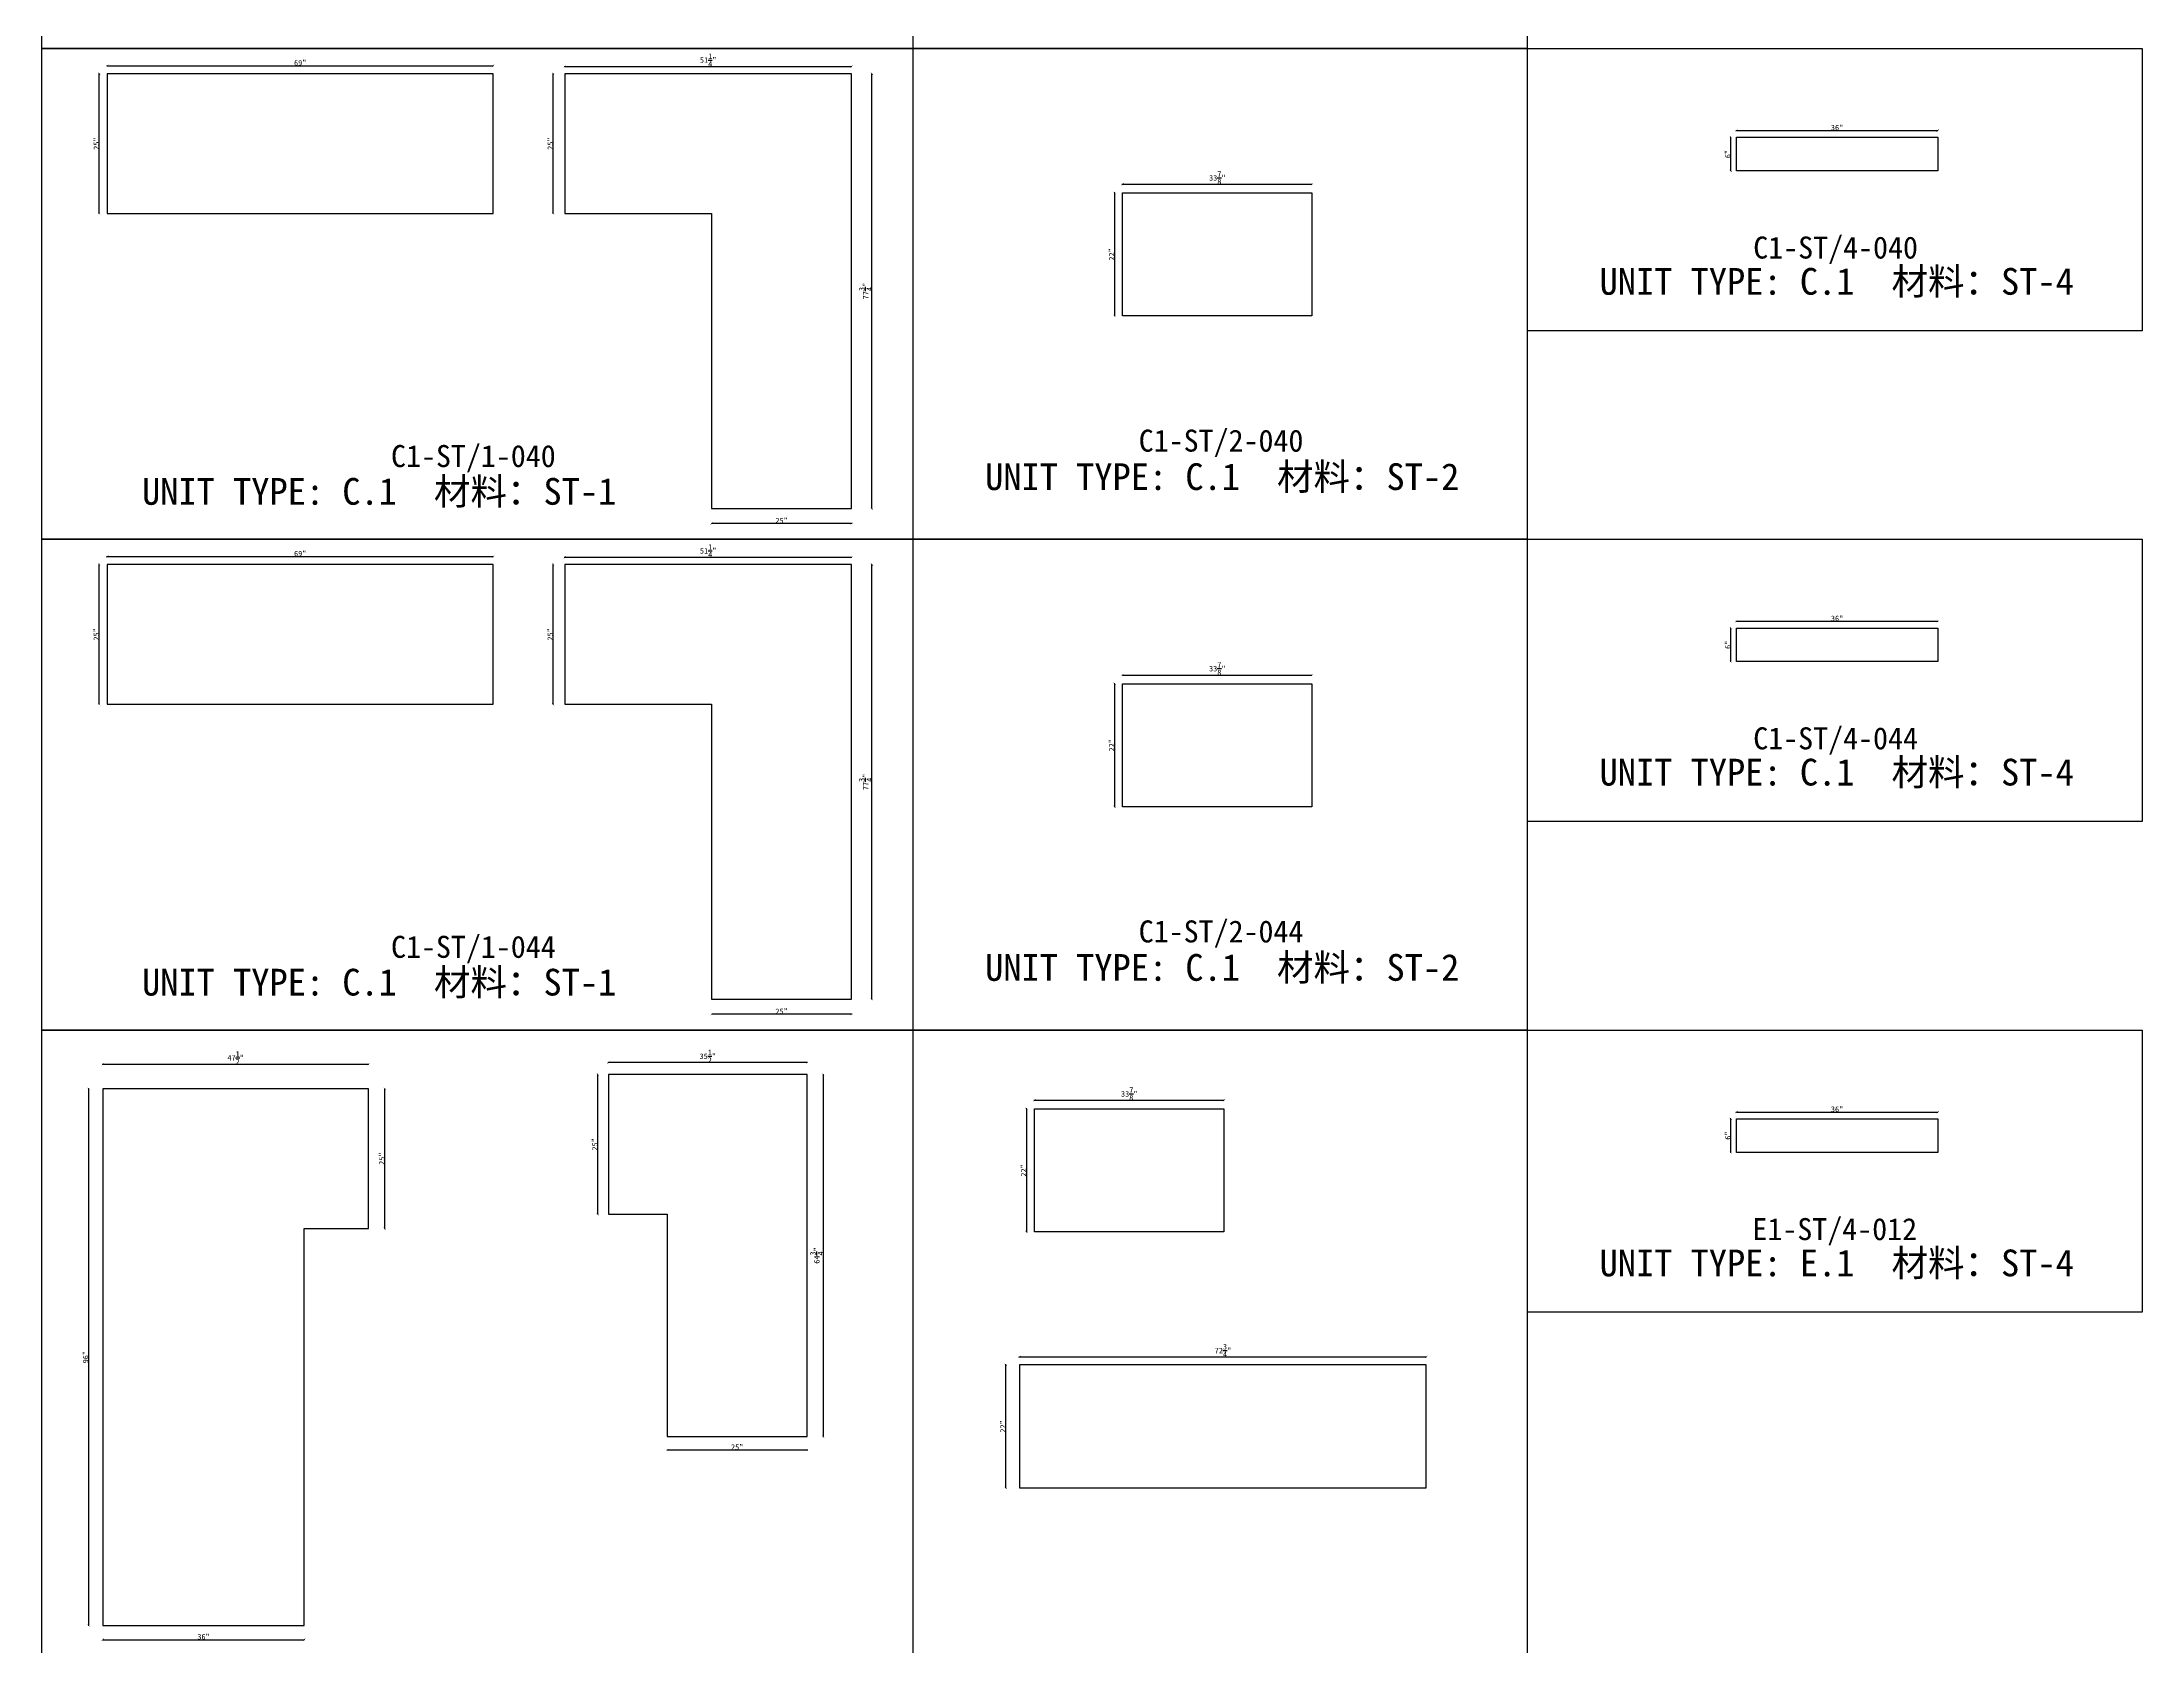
# Model space of a CAD drawing. Header units: millimetres. Extents: x -46966 to 138077, y -48408 to 2116.
# Drawn here: x 102126 to 111667, y -27261 to -19970 of the extents above; entities that cross this region are included whole.
import ezdxf
from ezdxf.enums import TextEntityAlignment as Align

# ---------------------------------------------------------------- set-up
doc = ezdxf.new("R2010")
doc.units = ezdxf.units.MM
doc.layers.add('PART_NUMBER', color=3, linetype='Continuous')
doc.styles.add('样式 1', font='')
doc.styles.get('样式 1').set_extended_font_data('NSimSun')
doc.dimstyles.new('副本 ISO-25', dxfattribs={"dimtxt": 25, "dimasz": 10, "dimexe": 1.5, "dimexo": 0.5, "dimtad": 1, "dimlfac": 0.03937, "dimlunit": 5, "dimtxsty": '样式 1', "dimblk": 'ARCHTICK', "dimcen": 2.5, "dimclrd": 256, "dimclrt": 1, "dimazin": 3, "dimtfac": 1, "dimtmove": 0, "dimatfit": 3, "dimfxlon": 1})

# ---------------------------------------------------------------- blocks, each defined once
blk = doc.blocks.new('_ArchTick')
at = {"color": 0, "linetype": 'ByBlock', "const_width": 0.15}
blk.add_lwpolyline([(-0.5, -0.5), (0.5, 0.5)], dxfattribs=at)
blk = doc.blocks.new('*D1609')
at = {"color": 0, "lineweight": -2, "transparency": 16777216}
for p, q in [((102386.8, -20114.4), (102384.3, -20114.4)), ((102386.8, -20749.4), (102384.3, -20749.4))]:
    blk.add_line(p, q, dxfattribs=at)
at = {"lineweight": -2, "transparency": 16777216}
blk.add_line((102385.8, -20749.4), (102385.8, -20114.4), dxfattribs=at)
at = {"layer": 'Defpoints', "color": 0, "transparency": 16777216}
for p in [(102385.8, -20114.4), (102422.7, -20114.4), (102422.7, -20749.4)]:
    blk.add_point(p, dxfattribs=at)
at = {"lineweight": -2, "transparency": 16777216, "xscale": 10, "yscale": 10, "zscale": 10}
for p, rotation in [((102385.8, -20114.4), 90), ((102385.8, -20749.4), 270)]:
    blk.add_blockref('_ArchTick', p, dxfattribs=dict(at, rotation=rotation))
at = {"color": 1, "transparency": 16777216, "insert": (102372.7, -20431.9), "char_height": 25, "attachment_point": 5, "rotation": 90, "style": '样式 1'}
blk.add_mtext('\\A1;25"', dxfattribs=at)
blk = doc.blocks.new('*D1610')
at = {"color": 0, "lineweight": -2, "transparency": 16777216}
for p, q in [((102422.7, -20079), (102422.7, -20076.5)), ((104175.3, -20079), (104175.3, -20076.5))]:
    blk.add_line(p, q, dxfattribs=at)
at = {"lineweight": -2, "transparency": 16777216}
blk.add_line((102422.7, -20078), (104175.3, -20078), dxfattribs=at)
at = {"layer": 'Defpoints', "color": 0, "transparency": 16777216}
for p in [(102422.7, -20114.4), (104175.3, -20078), (104175.3, -20114.4)]:
    blk.add_point(p, dxfattribs=at)
at = {"lineweight": -2, "transparency": 16777216, "xscale": 10, "yscale": 10, "zscale": 10, "rotation": 180}
blk.add_blockref('_ArchTick', (102422.7, -20078), dxfattribs=at)
at = {"lineweight": -2, "transparency": 16777216, "xscale": 10, "yscale": 10, "zscale": 10}
blk.add_blockref('_ArchTick', (104175.3, -20078), dxfattribs=at)
at = {"color": 1, "transparency": 16777216, "insert": (103299, -20064.9), "char_height": 25, "attachment_point": 5, "style": '样式 1'}
blk.add_mtext('\\A1;69"', dxfattribs=at)
blk = doc.blocks.new('*D1611')
at = {"color": 0, "lineweight": -2, "transparency": 16777216}
for p, q in [((104501.6, -20082.2), (104501.6, -20079.7)), ((105803.4, -20082.2), (105803.4, -20079.7))]:
    blk.add_line(p, q, dxfattribs=at)
at = {"lineweight": -2, "transparency": 16777216}
blk.add_line((104501.6, -20081.2), (105803.4, -20081.2), dxfattribs=at)
at = {"layer": 'Defpoints', "color": 0, "transparency": 16777216}
for p in [(104501.6, -20114.4), (105803.4, -20081.2), (105803.4, -20114.4)]:
    blk.add_point(p, dxfattribs=at)
at = {"lineweight": -2, "transparency": 16777216, "xscale": 10, "yscale": 10, "zscale": 10, "rotation": 180}
blk.add_blockref('_ArchTick', (104501.6, -20081.2), dxfattribs=at)
at = {"lineweight": -2, "transparency": 16777216, "xscale": 10, "yscale": 10, "zscale": 10}
blk.add_blockref('_ArchTick', (105803.4, -20081.2), dxfattribs=at)
at = {"color": 1, "transparency": 16777216, "insert": (105152.5, -20052.2), "char_height": 25, "attachment_point": 5, "style": '样式 1'}
blk.add_mtext('\\A1;51{\\H1x;\\S1/4;}"', dxfattribs=at)
blk = doc.blocks.new('*D1612')
at = {"color": 0, "lineweight": -2, "transparency": 16777216}
for p, q in [((104449.2, -20114.4), (104446.7, -20114.4)), ((104449.2, -20749.4), (104446.7, -20749.4))]:
    blk.add_line(p, q, dxfattribs=at)
at = {"lineweight": -2, "transparency": 16777216}
blk.add_line((104448.2, -20749.4), (104448.2, -20114.4), dxfattribs=at)
at = {"layer": 'Defpoints', "color": 0, "transparency": 16777216}
for p in [(104448.2, -20114.4), (104501.6, -20114.4), (104501.6, -20749.4)]:
    blk.add_point(p, dxfattribs=at)
at = {"lineweight": -2, "transparency": 16777216, "xscale": 10, "yscale": 10, "zscale": 10}
for p, rotation in [((104448.2, -20114.4), 90), ((104448.2, -20749.4), 270)]:
    blk.add_blockref('_ArchTick', p, dxfattribs=dict(at, rotation=rotation))
at = {"color": 1, "transparency": 16777216, "insert": (104435, -20431.9), "char_height": 25, "attachment_point": 5, "rotation": 90, "style": '样式 1'}
blk.add_mtext('\\A1;25"', dxfattribs=at)
blk = doc.blocks.new('*D1613')
at = {"color": 0, "lineweight": -2, "transparency": 16777216}
for p, q in [((105168.4, -22156.6), (105168.4, -22159.1)), ((105803.4, -22156.6), (105803.4, -22159.1))]:
    blk.add_line(p, q, dxfattribs=at)
at = {"lineweight": -2, "transparency": 16777216}
blk.add_line((105803.4, -22157.6), (105168.4, -22157.6), dxfattribs=at)
at = {"layer": 'Defpoints', "color": 0, "transparency": 16777216}
for p in [(105168.4, -22089.2), (105803.4, -22089.2), (105168.4, -22157.6)]:
    blk.add_point(p, dxfattribs=at)
at = {"lineweight": -2, "transparency": 16777216, "xscale": 10, "yscale": 10, "zscale": 10, "rotation": 180}
blk.add_blockref('_ArchTick', (105168.4, -22157.6), dxfattribs=at)
at = {"lineweight": -2, "transparency": 16777216, "xscale": 10, "yscale": 10, "zscale": 10}
blk.add_blockref('_ArchTick', (105803.4, -22157.6), dxfattribs=at)
at = {"color": 1, "transparency": 16777216, "insert": (105485.9, -22144.5), "char_height": 25, "attachment_point": 5, "style": '样式 1'}
blk.add_mtext('\\A1;25"', dxfattribs=at)
blk = doc.blocks.new('*D1614')
at = {"color": 0, "lineweight": -2, "transparency": 16777216}
for p, q in [((105895.6, -20114.4), (105898.1, -20114.4)), ((105895.6, -22089.2), (105898.1, -22089.2))]:
    blk.add_line(p, q, dxfattribs=at)
at = {"lineweight": -2, "transparency": 16777216}
blk.add_line((105896.6, -22089.2), (105896.6, -20114.4), dxfattribs=at)
at = {"layer": 'Defpoints', "color": 0, "transparency": 16777216}
for p in [(105803.4, -20114.4), (105896.6, -20114.4), (105803.4, -22089.2)]:
    blk.add_point(p, dxfattribs=at)
at = {"lineweight": -2, "transparency": 16777216, "xscale": 10, "yscale": 10, "zscale": 10}
for p, rotation in [((105896.6, -20114.4), 90), ((105896.6, -22089.2), 270)]:
    blk.add_blockref('_ArchTick', p, dxfattribs=dict(at, rotation=rotation))
at = {"color": 1, "transparency": 16777216, "insert": (105867.5, -21101.8), "char_height": 25, "attachment_point": 5, "rotation": 90, "style": '样式 1'}
blk.add_mtext('\\A1;77{\\H1x;\\S3/4;}"', dxfattribs=at)
blk = doc.blocks.new('*D1615')
at = {"color": 0, "lineweight": -2, "transparency": 16777216}
for p, q in [((107035.3, -20617.5), (107035.3, -20615)), ((107895.7, -20617.5), (107895.7, -20615))]:
    blk.add_line(p, q, dxfattribs=at)
at = {"lineweight": -2, "transparency": 16777216}
blk.add_line((107035.3, -20616.5), (107895.7, -20616.5), dxfattribs=at)
at = {"layer": 'Defpoints', "color": 0, "transparency": 16777216}
for p in [(107035.3, -20655.9), (107895.7, -20616.5), (107895.7, -20655.9)]:
    blk.add_point(p, dxfattribs=at)
at = {"lineweight": -2, "transparency": 16777216, "xscale": 10, "yscale": 10, "zscale": 10, "rotation": 180}
blk.add_blockref('_ArchTick', (107035.3, -20616.5), dxfattribs=at)
at = {"lineweight": -2, "transparency": 16777216, "xscale": 10, "yscale": 10, "zscale": 10}
blk.add_blockref('_ArchTick', (107895.7, -20616.5), dxfattribs=at)
at = {"color": 1, "transparency": 16777216, "insert": (107465.5, -20587.4), "char_height": 25, "attachment_point": 5, "style": '样式 1'}
blk.add_mtext('\\A1;33{\\H1x;\\S7/8;}"', dxfattribs=at)
blk = doc.blocks.new('*D1616')
at = {"color": 0, "lineweight": -2, "transparency": 16777216}
for p, q in [((106999.6, -20655.9), (106997.1, -20655.9)), ((106999.6, -21214.7), (106997.1, -21214.7))]:
    blk.add_line(p, q, dxfattribs=at)
at = {"lineweight": -2, "transparency": 16777216}
blk.add_line((106998.6, -20655.9), (106998.6, -21214.7), dxfattribs=at)
at = {"layer": 'Defpoints', "color": 0, "transparency": 16777216}
for p in [(107035.3, -20655.9), (106998.6, -21214.7), (107035.3, -21214.7)]:
    blk.add_point(p, dxfattribs=at)
at = {"lineweight": -2, "transparency": 16777216, "xscale": 10, "yscale": 10, "zscale": 10}
for p, rotation in [((106998.6, -20655.9), 90), ((106998.6, -21214.7), 270)]:
    blk.add_blockref('_ArchTick', p, dxfattribs=dict(at, rotation=rotation))
at = {"color": 1, "transparency": 16777216, "insert": (106985.5, -20935.3), "char_height": 25, "attachment_point": 5, "rotation": 90, "style": '样式 1'}
blk.add_mtext('\\A1;22"', dxfattribs=at)
blk = doc.blocks.new('*D1617')
at = {"color": 0, "lineweight": -2, "transparency": 16777216}
for p, q in [((109824, -20373.4), (109824, -20370.9)), ((110738.4, -20373.4), (110738.4, -20370.9))]:
    blk.add_line(p, q, dxfattribs=at)
at = {"lineweight": -2, "transparency": 16777216}
blk.add_line((109824, -20372.4), (110738.4, -20372.4), dxfattribs=at)
at = {"layer": 'Defpoints', "color": 0, "transparency": 16777216}
for p in [(109824, -20403.2), (110738.4, -20372.4), (110738.4, -20403.2)]:
    blk.add_point(p, dxfattribs=at)
at = {"lineweight": -2, "transparency": 16777216, "xscale": 10, "yscale": 10, "zscale": 10, "rotation": 180}
blk.add_blockref('_ArchTick', (109824, -20372.4), dxfattribs=at)
at = {"lineweight": -2, "transparency": 16777216, "xscale": 10, "yscale": 10, "zscale": 10}
blk.add_blockref('_ArchTick', (110738.4, -20372.4), dxfattribs=at)
at = {"color": 1, "transparency": 16777216, "insert": (110281.2, -20359.2), "char_height": 25, "attachment_point": 5, "style": '样式 1'}
blk.add_mtext('\\A1;36"', dxfattribs=at)
blk = doc.blocks.new('*D1618')
at = {"color": 0, "lineweight": -2, "transparency": 16777216}
for p, q in [((109799.2, -20403.2), (109796.7, -20403.2)), ((109799.2, -20555.6), (109796.7, -20555.6))]:
    blk.add_line(p, q, dxfattribs=at)
at = {"lineweight": -2, "transparency": 16777216}
blk.add_line((109798.2, -20555.6), (109798.2, -20403.2), dxfattribs=at)
at = {"layer": 'Defpoints', "color": 0, "transparency": 16777216}
for p in [(109798.2, -20403.2), (109824, -20403.2), (109824, -20555.6)]:
    blk.add_point(p, dxfattribs=at)
at = {"lineweight": -2, "transparency": 16777216, "xscale": 10, "yscale": 10, "zscale": 10}
for p, rotation in [((109798.2, -20403.2), 90), ((109798.2, -20555.6), 270)]:
    blk.add_blockref('_ArchTick', p, dxfattribs=dict(at, rotation=rotation))
at = {"color": 1, "transparency": 16777216, "insert": (109785.1, -20479.4), "char_height": 25, "attachment_point": 5, "rotation": 90, "style": '样式 1'}
blk.add_mtext('\\A1;6"', dxfattribs=at)
blk = doc.blocks.new('*D1665')
at = {"color": 0, "lineweight": -2, "transparency": 16777216}
for p, q in [((102386.8, -22343.9), (102384.3, -22343.9)), ((102386.8, -22978.9), (102384.3, -22978.9))]:
    blk.add_line(p, q, dxfattribs=at)
at = {"lineweight": -2, "transparency": 16777216}
blk.add_line((102385.8, -22978.9), (102385.8, -22343.9), dxfattribs=at)
at = {"layer": 'Defpoints', "color": 0, "transparency": 16777216}
for p in [(102385.8, -22343.9), (102422.7, -22343.9), (102422.7, -22978.9)]:
    blk.add_point(p, dxfattribs=at)
at = {"lineweight": -2, "transparency": 16777216, "xscale": 10, "yscale": 10, "zscale": 10}
for p, rotation in [((102385.8, -22343.9), 90), ((102385.8, -22978.9), 270)]:
    blk.add_blockref('_ArchTick', p, dxfattribs=dict(at, rotation=rotation))
at = {"color": 1, "transparency": 16777216, "insert": (102372.7, -22661.4), "char_height": 25, "attachment_point": 5, "rotation": 90, "style": '样式 1'}
blk.add_mtext('\\A1;25"', dxfattribs=at)
blk = doc.blocks.new('*D1666')
at = {"color": 0, "lineweight": -2, "transparency": 16777216}
for p, q in [((102422.7, -22308.6), (102422.7, -22306.1)), ((104175.3, -22308.6), (104175.3, -22306.1))]:
    blk.add_line(p, q, dxfattribs=at)
at = {"lineweight": -2, "transparency": 16777216}
blk.add_line((102422.7, -22307.6), (104175.3, -22307.6), dxfattribs=at)
at = {"layer": 'Defpoints', "color": 0, "transparency": 16777216}
for p in [(104175.3, -22307.6), (102422.7, -22343.9), (104175.3, -22343.9)]:
    blk.add_point(p, dxfattribs=at)
at = {"lineweight": -2, "transparency": 16777216, "xscale": 10, "yscale": 10, "zscale": 10, "rotation": 180}
blk.add_blockref('_ArchTick', (102422.7, -22307.6), dxfattribs=at)
at = {"lineweight": -2, "transparency": 16777216, "xscale": 10, "yscale": 10, "zscale": 10}
blk.add_blockref('_ArchTick', (104175.3, -22307.6), dxfattribs=at)
at = {"color": 1, "transparency": 16777216, "insert": (103299, -22294.5), "char_height": 25, "attachment_point": 5, "style": '样式 1'}
blk.add_mtext('\\A1;69"', dxfattribs=at)
blk = doc.blocks.new('*D1667')
at = {"color": 0, "lineweight": -2, "transparency": 16777216}
for p, q in [((104501.6, -22311.8), (104501.6, -22309.3)), ((105803.4, -22311.8), (105803.4, -22309.3))]:
    blk.add_line(p, q, dxfattribs=at)
at = {"lineweight": -2, "transparency": 16777216}
blk.add_line((104501.6, -22310.8), (105803.4, -22310.8), dxfattribs=at)
at = {"layer": 'Defpoints', "color": 0, "transparency": 16777216}
for p in [(105803.4, -22310.8), (104501.6, -22343.9), (105803.4, -22343.9)]:
    blk.add_point(p, dxfattribs=at)
at = {"lineweight": -2, "transparency": 16777216, "xscale": 10, "yscale": 10, "zscale": 10, "rotation": 180}
blk.add_blockref('_ArchTick', (104501.6, -22310.8), dxfattribs=at)
at = {"lineweight": -2, "transparency": 16777216, "xscale": 10, "yscale": 10, "zscale": 10}
blk.add_blockref('_ArchTick', (105803.4, -22310.8), dxfattribs=at)
at = {"color": 1, "transparency": 16777216, "insert": (105152.5, -22281.8), "char_height": 25, "attachment_point": 5, "style": '样式 1'}
blk.add_mtext('\\A1;51{\\H1x;\\S1/4;}"', dxfattribs=at)
blk = doc.blocks.new('*D1668')
at = {"color": 0, "lineweight": -2, "transparency": 16777216}
for p, q in [((104449.2, -22343.9), (104446.7, -22343.9)), ((104449.2, -22978.9), (104446.7, -22978.9))]:
    blk.add_line(p, q, dxfattribs=at)
at = {"lineweight": -2, "transparency": 16777216}
blk.add_line((104448.2, -22978.9), (104448.2, -22343.9), dxfattribs=at)
at = {"layer": 'Defpoints', "color": 0, "transparency": 16777216}
for p in [(104448.2, -22343.9), (104501.6, -22343.9), (104501.6, -22978.9)]:
    blk.add_point(p, dxfattribs=at)
at = {"lineweight": -2, "transparency": 16777216, "xscale": 10, "yscale": 10, "zscale": 10}
for p, rotation in [((104448.2, -22343.9), 90), ((104448.2, -22978.9), 270)]:
    blk.add_blockref('_ArchTick', p, dxfattribs=dict(at, rotation=rotation))
at = {"color": 1, "transparency": 16777216, "insert": (104435, -22661.4), "char_height": 25, "attachment_point": 5, "rotation": 90, "style": '样式 1'}
blk.add_mtext('\\A1;25"', dxfattribs=at)
blk = doc.blocks.new('*D1669')
at = {"color": 0, "lineweight": -2, "transparency": 16777216}
for p, q in [((105168.4, -24386.2), (105168.4, -24388.7)), ((105803.4, -24386.2), (105803.4, -24388.7))]:
    blk.add_line(p, q, dxfattribs=at)
at = {"lineweight": -2, "transparency": 16777216}
blk.add_line((105803.4, -24387.2), (105168.4, -24387.2), dxfattribs=at)
at = {"layer": 'Defpoints', "color": 0, "transparency": 16777216}
for p in [(105168.4, -24318.8), (105803.4, -24318.8), (105168.4, -24387.2)]:
    blk.add_point(p, dxfattribs=at)
at = {"lineweight": -2, "transparency": 16777216, "xscale": 10, "yscale": 10, "zscale": 10, "rotation": 180}
blk.add_blockref('_ArchTick', (105168.4, -24387.2), dxfattribs=at)
at = {"lineweight": -2, "transparency": 16777216, "xscale": 10, "yscale": 10, "zscale": 10}
blk.add_blockref('_ArchTick', (105803.4, -24387.2), dxfattribs=at)
at = {"color": 1, "transparency": 16777216, "insert": (105485.9, -24374.1), "char_height": 25, "attachment_point": 5, "style": '样式 1'}
blk.add_mtext('\\A1;25"', dxfattribs=at)
blk = doc.blocks.new('*D1670')
at = {"color": 0, "lineweight": -2, "transparency": 16777216}
for p, q in [((105895.6, -22343.9), (105898.1, -22343.9)), ((105895.6, -24318.8), (105898.1, -24318.8))]:
    blk.add_line(p, q, dxfattribs=at)
at = {"lineweight": -2, "transparency": 16777216}
blk.add_line((105896.6, -24318.8), (105896.6, -22343.9), dxfattribs=at)
at = {"layer": 'Defpoints', "color": 0, "transparency": 16777216}
for p in [(105803.4, -22343.9), (105896.6, -22343.9), (105803.4, -24318.8)]:
    blk.add_point(p, dxfattribs=at)
at = {"lineweight": -2, "transparency": 16777216, "xscale": 10, "yscale": 10, "zscale": 10}
for p, rotation in [((105896.6, -22343.9), 90), ((105896.6, -24318.8), 270)]:
    blk.add_blockref('_ArchTick', p, dxfattribs=dict(at, rotation=rotation))
at = {"color": 1, "transparency": 16777216, "insert": (105867.5, -23331.4), "char_height": 25, "attachment_point": 5, "rotation": 90, "style": '样式 1'}
blk.add_mtext('\\A1;77{\\H1x;\\S3/4;}"', dxfattribs=at)
blk = doc.blocks.new('*D1671')
at = {"color": 0, "lineweight": -2, "transparency": 16777216}
for p, q in [((107035.3, -22847.1), (107035.3, -22844.6)), ((107895.7, -22847.1), (107895.7, -22844.6))]:
    blk.add_line(p, q, dxfattribs=at)
at = {"lineweight": -2, "transparency": 16777216}
blk.add_line((107035.3, -22846.1), (107895.7, -22846.1), dxfattribs=at)
at = {"layer": 'Defpoints', "color": 0, "transparency": 16777216}
for p in [(107035.3, -22885.5), (107895.7, -22846.1), (107895.7, -22885.5)]:
    blk.add_point(p, dxfattribs=at)
at = {"lineweight": -2, "transparency": 16777216, "xscale": 10, "yscale": 10, "zscale": 10, "rotation": 180}
blk.add_blockref('_ArchTick', (107035.3, -22846.1), dxfattribs=at)
at = {"lineweight": -2, "transparency": 16777216, "xscale": 10, "yscale": 10, "zscale": 10}
blk.add_blockref('_ArchTick', (107895.7, -22846.1), dxfattribs=at)
at = {"color": 1, "transparency": 16777216, "insert": (107465.5, -22817), "char_height": 25, "attachment_point": 5, "style": '样式 1'}
blk.add_mtext('\\A1;33{\\H1x;\\S7/8;}"', dxfattribs=at)
blk = doc.blocks.new('*D1672')
at = {"color": 0, "lineweight": -2, "transparency": 16777216}
for p, q in [((106999.6, -22885.5), (106997.1, -22885.5)), ((106999.6, -23444.3), (106997.1, -23444.3))]:
    blk.add_line(p, q, dxfattribs=at)
at = {"lineweight": -2, "transparency": 16777216}
blk.add_line((106998.6, -22885.5), (106998.6, -23444.3), dxfattribs=at)
at = {"layer": 'Defpoints', "color": 0, "transparency": 16777216}
for p in [(107035.3, -22885.5), (106998.6, -23444.3), (107035.3, -23444.3)]:
    blk.add_point(p, dxfattribs=at)
at = {"lineweight": -2, "transparency": 16777216, "xscale": 10, "yscale": 10, "zscale": 10}
for p, rotation in [((106998.6, -22885.5), 90), ((106998.6, -23444.3), 270)]:
    blk.add_blockref('_ArchTick', p, dxfattribs=dict(at, rotation=rotation))
at = {"color": 1, "transparency": 16777216, "insert": (106985.5, -23164.9), "char_height": 25, "attachment_point": 5, "rotation": 90, "style": '样式 1'}
blk.add_mtext('\\A1;22"', dxfattribs=at)
blk = doc.blocks.new('*D1673')
at = {"color": 0, "lineweight": -2, "transparency": 16777216}
for p, q in [((109824, -22602.9), (109824, -22600.4)), ((110738.4, -22602.9), (110738.4, -22600.4))]:
    blk.add_line(p, q, dxfattribs=at)
at = {"lineweight": -2, "transparency": 16777216}
blk.add_line((109824, -22601.9), (110738.4, -22601.9), dxfattribs=at)
at = {"layer": 'Defpoints', "color": 0, "transparency": 16777216}
for p in [(110738.4, -22601.9), (109824, -22632.8), (110738.4, -22632.8)]:
    blk.add_point(p, dxfattribs=at)
at = {"lineweight": -2, "transparency": 16777216, "xscale": 10, "yscale": 10, "zscale": 10, "rotation": 180}
blk.add_blockref('_ArchTick', (109824, -22601.9), dxfattribs=at)
at = {"lineweight": -2, "transparency": 16777216, "xscale": 10, "yscale": 10, "zscale": 10}
blk.add_blockref('_ArchTick', (110738.4, -22601.9), dxfattribs=at)
at = {"color": 1, "transparency": 16777216, "insert": (110281.2, -22588.8), "char_height": 25, "attachment_point": 5, "style": '样式 1'}
blk.add_mtext('\\A1;36"', dxfattribs=at)
blk = doc.blocks.new('*D1674')
at = {"color": 0, "lineweight": -2, "transparency": 16777216}
for p, q in [((109799.2, -22632.8), (109796.7, -22632.8)), ((109799.2, -22785.2), (109796.7, -22785.2))]:
    blk.add_line(p, q, dxfattribs=at)
at = {"lineweight": -2, "transparency": 16777216}
blk.add_line((109798.2, -22785.2), (109798.2, -22632.8), dxfattribs=at)
at = {"layer": 'Defpoints', "color": 0, "transparency": 16777216}
for p in [(109798.2, -22632.8), (109824, -22632.8), (109824, -22785.2)]:
    blk.add_point(p, dxfattribs=at)
at = {"lineweight": -2, "transparency": 16777216, "xscale": 10, "yscale": 10, "zscale": 10}
for p, rotation in [((109798.2, -22632.8), 90), ((109798.2, -22785.2), 270)]:
    blk.add_blockref('_ArchTick', p, dxfattribs=dict(at, rotation=rotation))
at = {"color": 1, "transparency": 16777216, "insert": (109785.1, -22709), "char_height": 25, "attachment_point": 5, "rotation": 90, "style": '样式 1'}
blk.add_mtext('\\A1;6"', dxfattribs=at)
blk = doc.blocks.new('*D1744')
at = {"color": 0, "lineweight": -2, "transparency": 16777216}
for p, q in [((104700, -24607.7), (104700, -24605.2)), ((105601.7, -24607.7), (105601.7, -24605.2))]:
    blk.add_line(p, q, dxfattribs=at)
at = {"lineweight": -2, "transparency": 16777216}
blk.add_line((105601.7, -24606.7), (104700, -24606.7), dxfattribs=at)
at = {"layer": 'Defpoints', "color": 0, "transparency": 16777216}
for p in [(104700, -24606.7), (104700, -24660.7), (105601.7, -24660.7)]:
    blk.add_point(p, dxfattribs=at)
at = {"lineweight": -2, "transparency": 16777216, "xscale": 10, "yscale": 10, "zscale": 10, "rotation": 180}
blk.add_blockref('_ArchTick', (104700, -24606.7), dxfattribs=at)
at = {"lineweight": -2, "transparency": 16777216, "xscale": 10, "yscale": 10, "zscale": 10}
blk.add_blockref('_ArchTick', (105601.7, -24606.7), dxfattribs=at)
at = {"color": 1, "transparency": 16777216, "insert": (105150.8, -24577.7), "char_height": 25, "attachment_point": 5, "style": '样式 1'}
blk.add_mtext('\\A1;35{\\H1x;\\S1/2;}"', dxfattribs=at)
blk = doc.blocks.new('*D1745')
at = {"color": 0, "lineweight": -2, "transparency": 16777216}
for p, q in [((105674.1, -24660.7), (105676.6, -24660.7)), ((105674.1, -26305.3), (105676.6, -26305.3))]:
    blk.add_line(p, q, dxfattribs=at)
at = {"lineweight": -2, "transparency": 16777216}
blk.add_line((105675.1, -24660.7), (105675.1, -26305.3), dxfattribs=at)
at = {"layer": 'Defpoints', "color": 0, "transparency": 16777216}
for p in [(105601.7, -24660.7), (105601.7, -26305.3), (105675.1, -26305.3)]:
    blk.add_point(p, dxfattribs=at)
at = {"lineweight": -2, "transparency": 16777216, "xscale": 10, "yscale": 10, "zscale": 10}
for p, rotation in [((105675.1, -24660.7), 90), ((105675.1, -26305.3), 270)]:
    blk.add_blockref('_ArchTick', p, dxfattribs=dict(at, rotation=rotation))
at = {"color": 1, "transparency": 16777216, "insert": (105646, -25483), "char_height": 25, "attachment_point": 5, "rotation": 90, "style": '样式 1'}
blk.add_mtext('\\A1;64{\\H1x;\\S3/4;}"', dxfattribs=at)
blk = doc.blocks.new('*D1746')
at = {"color": 0, "lineweight": -2, "transparency": 16777216}
for p, q in [((104966.7, -26365.6), (104966.7, -26368.1)), ((105601.7, -26365.6), (105601.7, -26368.1))]:
    blk.add_line(p, q, dxfattribs=at)
at = {"lineweight": -2, "transparency": 16777216}
blk.add_line((105601.7, -26366.6), (104966.7, -26366.6), dxfattribs=at)
at = {"layer": 'Defpoints', "color": 0, "transparency": 16777216}
for p in [(104966.7, -26305.3), (105601.7, -26305.3), (104966.7, -26366.6)]:
    blk.add_point(p, dxfattribs=at)
at = {"lineweight": -2, "transparency": 16777216, "xscale": 10, "yscale": 10, "zscale": 10, "rotation": 180}
blk.add_blockref('_ArchTick', (104966.7, -26366.6), dxfattribs=at)
at = {"lineweight": -2, "transparency": 16777216, "xscale": 10, "yscale": 10, "zscale": 10}
blk.add_blockref('_ArchTick', (105601.7, -26366.6), dxfattribs=at)
at = {"color": 1, "transparency": 16777216, "insert": (105284.2, -26353.4), "char_height": 25, "attachment_point": 5, "style": '样式 1'}
blk.add_mtext('\\A1;25"', dxfattribs=at)
blk = doc.blocks.new('*D1747')
at = {"color": 0, "lineweight": -2, "transparency": 16777216}
for p, q in [((104651.9, -24660.7), (104649.4, -24660.7)), ((104651.9, -25295.7), (104649.4, -25295.7))]:
    blk.add_line(p, q, dxfattribs=at)
at = {"lineweight": -2, "transparency": 16777216}
blk.add_line((104650.9, -25295.7), (104650.9, -24660.7), dxfattribs=at)
at = {"layer": 'Defpoints', "color": 0, "transparency": 16777216}
for p in [(104650.9, -24660.7), (104700, -24660.7), (104700, -25295.7)]:
    blk.add_point(p, dxfattribs=at)
at = {"lineweight": -2, "transparency": 16777216, "xscale": 10, "yscale": 10, "zscale": 10}
for p, rotation in [((104650.9, -24660.7), 90), ((104650.9, -25295.7), 270)]:
    blk.add_blockref('_ArchTick', p, dxfattribs=dict(at, rotation=rotation))
at = {"color": 1, "transparency": 16777216, "insert": (104637.8, -24978.2), "char_height": 25, "attachment_point": 5, "rotation": 90, "style": '样式 1'}
blk.add_mtext('\\A1;25"', dxfattribs=at)
blk = doc.blocks.new('*D1748')
at = {"color": 0, "lineweight": -2, "transparency": 16777216}
for p, q in [((102402.5, -24614.9), (102402.5, -24612.4)), ((103609, -24614.9), (103609, -24612.4))]:
    blk.add_line(p, q, dxfattribs=at)
at = {"lineweight": -2, "transparency": 16777216}
blk.add_line((102402.5, -24613.9), (103609, -24613.9), dxfattribs=at)
at = {"layer": 'Defpoints', "color": 0, "transparency": 16777216}
for p in [(103609, -24613.9), (102402.5, -24725.6), (103609, -24725.6)]:
    blk.add_point(p, dxfattribs=at)
at = {"lineweight": -2, "transparency": 16777216, "xscale": 10, "yscale": 10, "zscale": 10, "rotation": 180}
blk.add_blockref('_ArchTick', (102402.5, -24613.9), dxfattribs=at)
at = {"lineweight": -2, "transparency": 16777216, "xscale": 10, "yscale": 10, "zscale": 10}
blk.add_blockref('_ArchTick', (103609, -24613.9), dxfattribs=at)
at = {"color": 1, "transparency": 16777216, "insert": (103005.7, -24584.9), "char_height": 25, "attachment_point": 5, "style": '样式 1'}
blk.add_mtext('\\A1;47{\\H1x;\\S1/2;}"', dxfattribs=at)
blk = doc.blocks.new('*D1749')
at = {"color": 0, "lineweight": -2, "transparency": 16777216}
for p, q in [((102338.2, -24725.6), (102335.7, -24725.6)), ((102338.2, -27164), (102335.7, -27164))]:
    blk.add_line(p, q, dxfattribs=at)
at = {"lineweight": -2, "transparency": 16777216}
blk.add_line((102337.2, -24725.6), (102337.2, -27164), dxfattribs=at)
at = {"layer": 'Defpoints', "color": 0, "transparency": 16777216}
for p in [(102402.5, -24725.6), (102337.2, -27164), (102402.5, -27164)]:
    blk.add_point(p, dxfattribs=at)
at = {"lineweight": -2, "transparency": 16777216, "xscale": 10, "yscale": 10, "zscale": 10}
for p, rotation in [((102337.2, -24725.6), 90), ((102337.2, -27164), 270)]:
    blk.add_blockref('_ArchTick', p, dxfattribs=dict(at, rotation=rotation))
at = {"color": 1, "transparency": 16777216, "insert": (102324.1, -25944.8), "char_height": 25, "attachment_point": 5, "rotation": 90, "style": '样式 1'}
blk.add_mtext('\\A1;96"', dxfattribs=at)
blk = doc.blocks.new('*D1750')
at = {"color": 0, "lineweight": -2, "transparency": 16777216}
for p, q in [((102402.5, -27227.2), (102402.5, -27229.7)), ((103316.9, -27227.2), (103316.9, -27229.7))]:
    blk.add_line(p, q, dxfattribs=at)
at = {"lineweight": -2, "transparency": 16777216}
blk.add_line((102402.5, -27228.2), (103316.9, -27228.2), dxfattribs=at)
at = {"layer": 'Defpoints', "color": 0, "transparency": 16777216}
for p in [(102402.5, -27164), (103316.9, -27164), (103316.9, -27228.2)]:
    blk.add_point(p, dxfattribs=at)
at = {"lineweight": -2, "transparency": 16777216, "xscale": 10, "yscale": 10, "zscale": 10, "rotation": 180}
blk.add_blockref('_ArchTick', (102402.5, -27228.2), dxfattribs=at)
at = {"lineweight": -2, "transparency": 16777216, "xscale": 10, "yscale": 10, "zscale": 10}
blk.add_blockref('_ArchTick', (103316.9, -27228.2), dxfattribs=at)
at = {"color": 1, "transparency": 16777216, "insert": (102859.7, -27215.1), "char_height": 25, "attachment_point": 5, "style": '样式 1'}
blk.add_mtext('\\A1;36"', dxfattribs=at)
blk = doc.blocks.new('*D1751')
at = {"color": 0, "lineweight": -2, "transparency": 16777216}
for p, q in [((103682, -24725.6), (103684.5, -24725.6)), ((103682, -25360.6), (103684.5, -25360.6))]:
    blk.add_line(p, q, dxfattribs=at)
at = {"lineweight": -2, "transparency": 16777216}
blk.add_line((103683, -25360.6), (103683, -24725.6), dxfattribs=at)
at = {"layer": 'Defpoints', "color": 0, "transparency": 16777216}
for p in [(103609, -24725.6), (103683, -24725.6), (103609, -25360.6)]:
    blk.add_point(p, dxfattribs=at)
at = {"lineweight": -2, "transparency": 16777216, "xscale": 10, "yscale": 10, "zscale": 10}
for p, rotation in [((103683, -24725.6), 90), ((103683, -25360.6), 270)]:
    blk.add_blockref('_ArchTick', p, dxfattribs=dict(at, rotation=rotation))
at = {"color": 1, "transparency": 16777216, "insert": (103669.8, -25043.1), "char_height": 25, "attachment_point": 5, "rotation": 90, "style": '样式 1'}
blk.add_mtext('\\A1;25"', dxfattribs=at)
blk = doc.blocks.new('*D1752')
at = {"color": 0, "lineweight": -2, "transparency": 16777216}
for p, q in [((106635.2, -24778.9), (106635.2, -24776.4)), ((107495.6, -24778.9), (107495.6, -24776.4))]:
    blk.add_line(p, q, dxfattribs=at)
at = {"lineweight": -2, "transparency": 16777216}
blk.add_line((106635.2, -24777.9), (107495.6, -24777.9), dxfattribs=at)
at = {"layer": 'Defpoints', "color": 0, "transparency": 16777216}
for p in [(107495.6, -24777.9), (106635.2, -24817.3), (107495.6, -24817.3)]:
    blk.add_point(p, dxfattribs=at)
at = {"lineweight": -2, "transparency": 16777216, "xscale": 10, "yscale": 10, "zscale": 10, "rotation": 180}
blk.add_blockref('_ArchTick', (106635.2, -24777.9), dxfattribs=at)
at = {"lineweight": -2, "transparency": 16777216, "xscale": 10, "yscale": 10, "zscale": 10}
blk.add_blockref('_ArchTick', (107495.6, -24777.9), dxfattribs=at)
at = {"color": 1, "transparency": 16777216, "insert": (107065.4, -24748.8), "char_height": 25, "attachment_point": 5, "style": '样式 1'}
blk.add_mtext('\\A1;33{\\H1x;\\S7/8;}"', dxfattribs=at)
blk = doc.blocks.new('*D1753')
at = {"color": 0, "lineweight": -2, "transparency": 16777216}
for p, q in [((106599.5, -24817.3), (106597, -24817.3)), ((106599.5, -25376.1), (106597, -25376.1))]:
    blk.add_line(p, q, dxfattribs=at)
at = {"lineweight": -2, "transparency": 16777216}
blk.add_line((106598.5, -24817.3), (106598.5, -25376.1), dxfattribs=at)
at = {"layer": 'Defpoints', "color": 0, "transparency": 16777216}
for p in [(106635.2, -24817.3), (106598.5, -25376.1), (106635.2, -25376.1)]:
    blk.add_point(p, dxfattribs=at)
at = {"lineweight": -2, "transparency": 16777216, "xscale": 10, "yscale": 10, "zscale": 10}
for p, rotation in [((106598.5, -24817.3), 90), ((106598.5, -25376.1), 270)]:
    blk.add_blockref('_ArchTick', p, dxfattribs=dict(at, rotation=rotation))
at = {"color": 1, "transparency": 16777216, "insert": (106585.4, -25096.7), "char_height": 25, "attachment_point": 5, "rotation": 90, "style": '样式 1'}
blk.add_mtext('\\A1;22"', dxfattribs=at)
blk = doc.blocks.new('*D1754')
at = {"color": 0, "lineweight": -2, "transparency": 16777216}
for p, q in [((106567.3, -25944.7), (106567.3, -25942.2)), ((108415.1, -25944.7), (108415.1, -25942.2))]:
    blk.add_line(p, q, dxfattribs=at)
at = {"lineweight": -2, "transparency": 16777216}
blk.add_line((106567.3, -25943.7), (108415.1, -25943.7), dxfattribs=at)
at = {"layer": 'Defpoints', "color": 0, "transparency": 16777216}
for p in [(108415.1, -25943.7), (106567.3, -25980.2), (108415.1, -25980.2)]:
    blk.add_point(p, dxfattribs=at)
at = {"lineweight": -2, "transparency": 16777216, "xscale": 10, "yscale": 10, "zscale": 10, "rotation": 180}
blk.add_blockref('_ArchTick', (106567.3, -25943.7), dxfattribs=at)
at = {"lineweight": -2, "transparency": 16777216, "xscale": 10, "yscale": 10, "zscale": 10}
blk.add_blockref('_ArchTick', (108415.1, -25943.7), dxfattribs=at)
at = {"color": 1, "transparency": 16777216, "insert": (107491.2, -25914.6), "char_height": 25, "attachment_point": 5, "style": '样式 1'}
blk.add_mtext('\\A1;72{\\H1x;\\S3/4;}"', dxfattribs=at)
blk = doc.blocks.new('*D1755')
at = {"color": 0, "lineweight": -2, "transparency": 16777216}
for p, q in [((106505.6, -25980.2), (106503.1, -25980.2)), ((106505.6, -26539), (106503.1, -26539))]:
    blk.add_line(p, q, dxfattribs=at)
at = {"lineweight": -2, "transparency": 16777216}
blk.add_line((106504.6, -26539), (106504.6, -25980.2), dxfattribs=at)
at = {"layer": 'Defpoints', "color": 0, "transparency": 16777216}
for p in [(106504.6, -25980.2), (106567.3, -25980.2), (106567.3, -26539)]:
    blk.add_point(p, dxfattribs=at)
at = {"lineweight": -2, "transparency": 16777216, "xscale": 10, "yscale": 10, "zscale": 10}
for p, rotation in [((106504.6, -25980.2), 90), ((106504.6, -26539), 270)]:
    blk.add_blockref('_ArchTick', p, dxfattribs=dict(at, rotation=rotation))
at = {"color": 1, "transparency": 16777216, "insert": (106491.5, -26259.6), "char_height": 25, "attachment_point": 5, "rotation": 90, "style": '样式 1'}
blk.add_mtext('\\A1;22"', dxfattribs=at)
blk = doc.blocks.new('*D1756')
at = {"color": 0, "lineweight": -2, "transparency": 16777216}
for p, q in [((109824, -24832.5), (109824, -24830)), ((110738.4, -24832.5), (110738.4, -24830))]:
    blk.add_line(p, q, dxfattribs=at)
at = {"lineweight": -2, "transparency": 16777216}
blk.add_line((109824, -24831.5), (110738.4, -24831.5), dxfattribs=at)
at = {"layer": 'Defpoints', "color": 0, "transparency": 16777216}
for p in [(109824, -24862.3), (110738.4, -24831.5), (110738.4, -24862.3)]:
    blk.add_point(p, dxfattribs=at)
at = {"lineweight": -2, "transparency": 16777216, "xscale": 10, "yscale": 10, "zscale": 10, "rotation": 180}
blk.add_blockref('_ArchTick', (109824, -24831.5), dxfattribs=at)
at = {"lineweight": -2, "transparency": 16777216, "xscale": 10, "yscale": 10, "zscale": 10}
blk.add_blockref('_ArchTick', (110738.4, -24831.5), dxfattribs=at)
at = {"color": 1, "transparency": 16777216, "insert": (110281.2, -24818.4), "char_height": 25, "attachment_point": 5, "style": '样式 1'}
blk.add_mtext('\\A1;36"', dxfattribs=at)
blk = doc.blocks.new('*D1757')
at = {"color": 0, "lineweight": -2, "transparency": 16777216}
for p, q in [((109799.2, -24862.3), (109796.7, -24862.3)), ((109799.2, -25014.7), (109796.7, -25014.7))]:
    blk.add_line(p, q, dxfattribs=at)
at = {"lineweight": -2, "transparency": 16777216}
blk.add_line((109798.2, -25014.7), (109798.2, -24862.3), dxfattribs=at)
at = {"layer": 'Defpoints', "color": 0, "transparency": 16777216}
for p in [(109798.2, -24862.3), (109824, -24862.3), (109824, -25014.7)]:
    blk.add_point(p, dxfattribs=at)
at = {"lineweight": -2, "transparency": 16777216, "xscale": 10, "yscale": 10, "zscale": 10}
for p, rotation in [((109798.2, -24862.3), 90), ((109798.2, -25014.7), 270)]:
    blk.add_blockref('_ArchTick', p, dxfattribs=dict(at, rotation=rotation))
at = {"color": 1, "transparency": 16777216, "insert": (109785.1, -24938.5), "char_height": 25, "attachment_point": 5, "rotation": 90, "style": '样式 1'}
blk.add_mtext('\\A1;6"', dxfattribs=at)

msp = doc.modelspace()

# ---------------------------------------------------------------- linework, layer by layer
at = {"color": 1}
for points in [[(102125.971, -16717.396), (106082.853, -16717.396), (106082.853, -19999.452), (102125.971, -19999.452)], [(106082.853, -19999.452), (108874.727, -19999.452), (108874.727, -16717.396), (106082.853, -16717.396)], [(102125.971, -19999.452), (106082.853, -19999.452), (106082.853, -22229.019), (102125.971, -22229.019)], [(106082.853, -22229.019), (108874.727, -22229.019), (108874.727, -19999.452), (106082.853, -19999.452)], [(108874.727, -19999.452), (111666.602, -19999.452), (111666.602, -21281.85), (108874.727, -21281.85)], [(102125.971, -22229.019), (106082.853, -22229.019), (106082.853, -24458.587), (102125.971, -24458.587)], [(106082.853, -24458.587), (108874.727, -24458.587), (108874.727, -22229.019), (106082.853, -22229.019)], [(108874.727, -22229.019), (111666.602, -22229.019), (111666.602, -23511.417), (108874.727, -23511.417)], [(102125.971, -24458.587), (106082.853, -24458.587), (106082.853, -27740.643), (102125.971, -27740.643)], [(106082.853, -27740.643), (108874.727, -27740.643), (108874.727, -24458.587), (106082.853, -24458.587)], [(108874.727, -24458.587), (111666.602, -24458.587), (111666.602, -25740.984), (108874.727, -25740.984)]]:
    msp.add_lwpolyline(points, close=True, dxfattribs=at)
for points in [[(102422.723, -20749.379), (104175.323, -20749.379), (104175.323, -20114.379), (102422.723, -20114.379)], [(105803.368, -20114.379), (104501.618, -20114.379), (104501.618, -20749.379), (105168.368, -20749.379), (105168.368, -22089.229), (105803.368, -22089.229)], [(109824.046, -20403.189), (110738.446, -20403.189), (110738.446, -20555.589), (109824.046, -20555.589)], [(107035.252, -20655.921), (107895.677, -20655.921), (107895.677, -21214.721), (107035.252, -21214.721)], [(102422.723, -22978.946), (104175.323, -22978.946), (104175.323, -22343.946), (102422.723, -22343.946)], [(105803.368, -22343.946), (104501.618, -22343.946), (104501.618, -22978.946), (105168.368, -22978.946), (105168.368, -24318.796), (105803.368, -24318.796)], [(109824.046, -22632.756), (110738.446, -22632.756), (110738.446, -22785.156), (109824.046, -22785.156)], [(107035.252, -22885.488), (107895.677, -22885.488), (107895.677, -23444.288), (107035.252, -23444.288)], [(105601.678, -24660.664), (104699.978, -24660.664), (104699.978, -25295.664), (104966.678, -25295.664), (104966.678, -26305.314), (105601.678, -26305.314)], [(103316.861, -25360.621), (103608.961, -25360.621), (103608.961, -24725.621), (102402.461, -24725.621), (102402.461, -27164.021), (103316.861, -27164.021)], [(106635.171, -24817.294), (107495.596, -24817.294), (107495.596, -25376.094), (106635.171, -25376.094)], [(109824.046, -24862.323), (110738.446, -24862.323), (110738.446, -25014.723), (109824.046, -25014.723)], [(108415.124, -25980.19), (106567.274, -25980.19), (106567.274, -26538.99), (108415.124, -26538.99)]]:
    msp.add_lwpolyline(points, close=True)

# ---------------------------------------------------------------- texts
at = {"style": '样式 1'}
for s, p in [('材料：ST-4', (110528.636, -21118.346)), ('UNIT TYPE: C.1', (109202.355, -21118.346)), ('材料：ST-1', (103906.676, -22072.477)), ('UNIT TYPE: C.1', (106410.481, -22005.524)), ('材料：ST-2', (107736.762, -22005.524)), ('UNIT TYPE: C.1', (102580.395, -22072.477)), ('UNIT TYPE: C.1', (109202.355, -23347.913)), ('材料：ST-4', (110528.636, -23347.913)), ('UNIT TYPE: C.1', (106410.481, -24235.091)), ('材料：ST-2', (107736.762, -24235.091)), ('UNIT TYPE: C.1', (102580.395, -24302.044)), ('材料：ST-1', (103906.676, -24302.044)), ('UNIT TYPE: E.1', (109202.355, -25577.48)), ('材料：ST-4', (110528.636, -25577.48))]:
    msp.add_text(s, height=121.5865, dxfattribs=at).set_placement(p)
at = {"layer": 'PART_NUMBER', "color": 3, "style": '样式 1'}
for s, p in [('C1-ST/4-040', (110274.591, -20904.019)), ('C1-ST/2-040', (107482.717, -21781.189)), ('C1-ST/1-040', (104085.835, -21851.189)), ('C1-ST/4-044', (110274.591, -23133.586)), ('C1-ST/1-044', (104085.835, -24080.756)), ('C1-ST/2-044', (107482.717, -24010.756)), ('E1-ST/4-012', (110270.737, -25363.154))]:
    msp.add_text(s, height=100, dxfattribs=at).set_placement(p, align=Align.MIDDLE_CENTER)

# ---------------------------------------------------------------- dimensions: what is measured, and where the dimension line sits
for base, p1, p2, picture, middle in [((105803.368, -20081.246), (104501.618, -20114.379), (105803.368, -20114.379), '*D1611', (105152.493, -20052.223)), ((104175.323, -20078.048), (102422.723, -20114.379), (104175.323, -20114.379), '*D1610', (103299.023, -20064.923)), ((110738.446, -20372.353), (109824.046, -20403.189), (110738.446, -20403.189), '*D1617', (110281.246, -20359.228)), ((107895.677, -20616.494), (107035.252, -20655.921), (107895.677, -20655.921), '*D1615', (107465.464, -20587.4)), ((105168.368, -22157.644), (105803.368, -22089.229), (105168.368, -22089.229), '*D1613', (105485.868, -22144.519)), ((104175.323, -22307.615), (102422.723, -22343.946), (104175.323, -22343.946), '*D1666', (103299.023, -22294.49)), ((105803.368, -22310.813), (104501.618, -22343.946), (105803.368, -22343.946), '*D1667', (105152.493, -22281.79)), ((110738.446, -22601.92), (109824.046, -22632.756), (110738.446, -22632.756), '*D1673', (110281.246, -22588.795)), ((107895.677, -22846.061), (107035.252, -22885.488), (107895.677, -22885.488), '*D1671', (107465.464, -22816.968)), ((105168.368, -24387.212), (105803.368, -24318.796), (105168.368, -24318.796), '*D1669', (105485.868, -24374.087)), ((103608.961, -24613.899), (102402.461, -24725.621), (103608.961, -24725.621), '*D1748', (103005.711, -24584.875)), ((104699.978, -24606.692), (105601.678, -24660.664), (104699.978, -24660.664), '*D1744', (105150.828, -24577.668)), ((107495.596, -24777.867), (106635.171, -24817.294), (107495.596, -24817.294), '*D1752', (107065.383, -24748.774)), ((110738.446, -24831.487), (109824.046, -24862.323), (110738.446, -24862.323), '*D1756', (110281.246, -24818.362)), ((108415.124, -25943.73), (106567.274, -25980.19), (108415.124, -25980.19), '*D1754', (107491.199, -25914.637)), ((104966.678, -26366.57), (105601.678, -26305.314), (104966.678, -26305.314), '*D1746', (105284.178, -26353.445)), ((103316.861, -27228.213), (102402.461, -27164.021), (103316.861, -27164.021), '*D1750', (102859.661, -27215.088))]:
    dim = msp.add_linear_dim(base=base, p1=p1, p2=p2, dimstyle='副本 ISO-25')
    dim.commit()
    dim.dimension.update_dxf_attribs({"geometry": picture, "text_midpoint": middle})
for base, p1, p2, picture, middle in [((102385.783, -20114.379), (102422.723, -20749.379), (102422.723, -20114.379), '*D1609', (102372.658, -20431.879)), ((104448.173, -20114.379), (104501.618, -20749.379), (104501.618, -20114.379), '*D1612', (104435.048, -20431.879)), ((105896.59, -20114.379), (105803.368, -22089.229), (105803.368, -20114.379), '*D1614', (105867.497, -21101.804)), ((109798.212, -20403.189), (109824.046, -20555.589), (109824.046, -20403.189), '*D1618', (109785.087, -20479.389)), ((106998.606, -21214.721), (107035.252, -20655.921), (107035.252, -21214.721), '*D1616', (106985.481, -20935.321)), ((102385.783, -22343.946), (102422.723, -22978.946), (102422.723, -22343.946), '*D1665', (102372.658, -22661.446)), ((104448.173, -22343.946), (104501.618, -22978.946), (104501.618, -22343.946), '*D1668', (104435.048, -22661.446)), ((105896.59, -22343.946), (105803.368, -24318.796), (105803.368, -22343.946), '*D1670', (105867.497, -23331.371)), ((109798.212, -22632.756), (109824.046, -22785.156), (109824.046, -22632.756), '*D1674', (109785.087, -22708.956)), ((106998.606, -23444.288), (107035.252, -22885.488), (107035.252, -23444.288), '*D1672', (106985.481, -23164.888)), ((104650.933, -24660.664), (104699.978, -25295.664), (104699.978, -24660.664), '*D1747', (104637.808, -24978.164)), ((105675.118, -26305.314), (105601.678, -24660.664), (105601.678, -26305.314), '*D1745', (105646.025, -25482.989)), ((102337.229, -27164.021), (102402.461, -24725.621), (102402.461, -27164.021), '*D1749', (102324.104, -25944.821)), ((103682.965, -24725.621), (103608.961, -25360.621), (103608.961, -24725.621), '*D1751', (103669.84, -25043.121)), ((106598.525, -25376.094), (106635.171, -24817.294), (106635.171, -25376.094), '*D1753', (106585.4, -25096.694)), ((109798.212, -24862.323), (109824.046, -25014.723), (109824.046, -24862.323), '*D1757', (109785.087, -24938.523)), ((106504.603, -25980.19), (106567.274, -26538.99), (106567.274, -25980.19), '*D1755', (106491.478, -26259.59))]:
    dim = msp.add_linear_dim(base=base, p1=p1, p2=p2, angle=90, dimstyle='副本 ISO-25')
    dim.commit()
    dim.dimension.update_dxf_attribs({"geometry": picture, "text_midpoint": middle})

doc.saveas('drawing.dxf')
